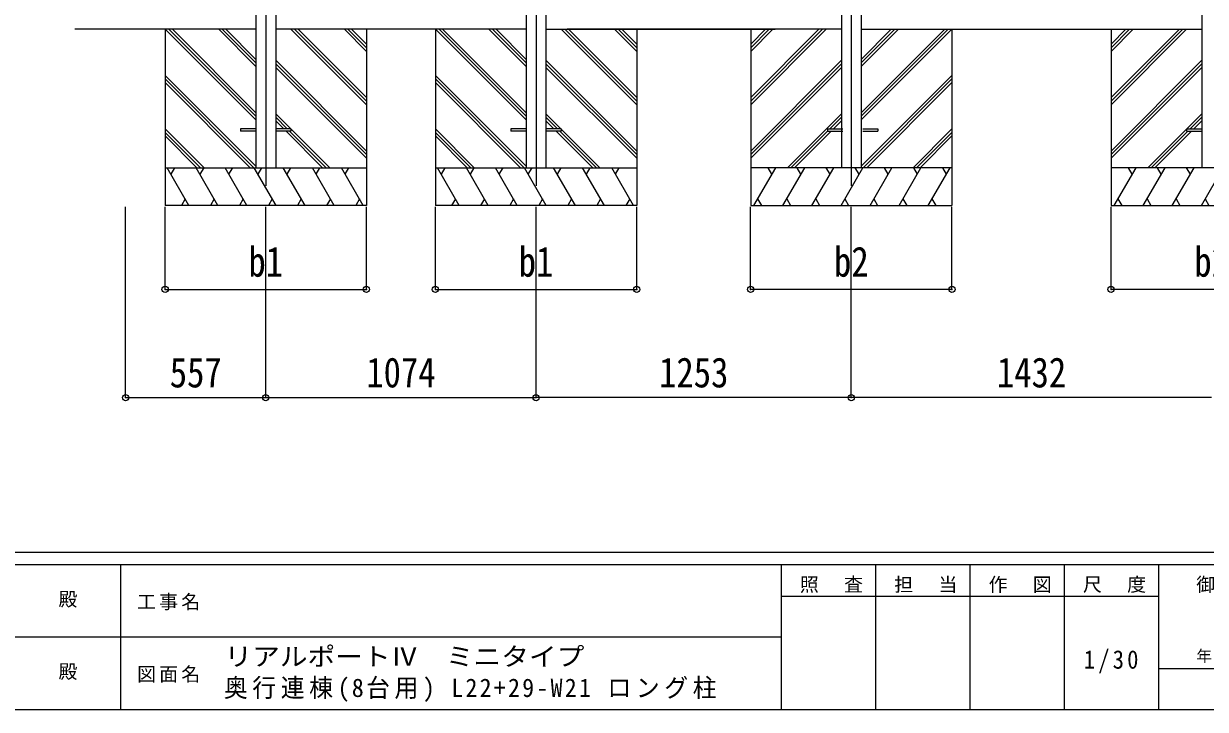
# Model space of a CAD drawing. Units: millimetres at full size. Extents: x -6988 to 7066, y -4877 to 4823.
# Drawn here: x -720 to 3976, y -4877 to -2153 of the extents above; entities that cross this region are included whole.
import ezdxf
from ezdxf.enums import TextEntityAlignment as Align

# ---------------------------------------------------------------- set-up
doc = ezdxf.new("R2010")
doc.units = ezdxf.units.MM
doc.header["$LTSCALE"] = 25
doc.header["$PDMODE"] = 32
doc.header["$PDSIZE"] = 25
for name, color, linetype, lineweight in [('0-0_0', 7, 'Continuous', 9), ('0-1_本体', 4, 'Continuous', 9), ('0-2_部品', 7, 'Continuous', 9), ('0-8_PARTS2', 2, 'Continuous', 9), ('0-A_寸法', 6, 'Continuous', 9), ('F-0_240', 7, 'Continuous', 9)]:
    doc.layers.add(name, color=color, linetype=linetype, lineweight=lineweight)
doc.styles.add('ＭＳ ゴシック', font='')
doc.styles.get('ＭＳ ゴシック').set_extended_font_data('MS Gothic')

msp = doc.modelspace()

# ---------------------------------------------------------------- linework, layer by layer
at = {"layer": '0-0_0'}
for p, q in [((202.66, -2175.32), (-516.95, -2175.32)), ((-157.94, -2175.32), (-157.94, -2875.32)), ((202.66, -2535.18), (-157.21, -2175.32)), ((202.66, -2521.04), (-143.06, -2175.32)), ((202.66, -2506.9), (-128.92, -2175.32)), ((202.66, -2323.05), (54.93, -2175.32)), ((202.66, -2308.91), (69.07, -2175.32)), ((202.66, -2294.77), (83.21, -2175.32)), ((1276.66, -2175.32), (281.66, -2175.32)), ((642.06, -2475.1), (342.27, -2175.32)), ((642.06, -2460.96), (356.41, -2175.32)), ((642.06, -2446.82), (370.55, -2175.32)), ((642.06, -2262.97), (554.4, -2175.32)), ((642.06, -2248.83), (568.55, -2175.32)), ((642.06, -2234.69), (582.69, -2175.32)), ((642.06, -2175.32), (642.06, -2875.32)), ((916.06, -2175.32), (916.06, -2875.32)), ((1276.66, -2535.18), (916.79, -2175.32)), ((1276.66, -2521.04), (930.94, -2175.32)), ((1276.66, -2506.9), (945.08, -2175.32)), ((1276.66, -2323.05), (1128.93, -2175.32)), ((1276.66, -2308.91), (1143.07, -2175.32)), ((1276.66, -2294.77), (1157.21, -2175.32)), ((1355.66, -2175.32), (2266.74, -2175.32)), ((1716.06, -2475.1), (1416.27, -2175.32)), ((1716.06, -2460.96), (1430.41, -2175.32)), ((2350.45, -2175.32), (1439.38, -2175.32)), ((1716.06, -2446.82), (1444.55, -2175.32)), ((1716.06, -2262.97), (1628.4, -2175.32)), ((1716.06, -2248.83), (1642.55, -2175.32)), ((1716.06, -2234.69), (1656.69, -2175.32)), ((1716.06, -2175.32), (1716.06, -2875.32)), ((2529.56, -2175.31), (1976.48, -2175.31)), ((2169.16, -2175.31), (2169.16, -2875.31)), ((2169.16, -2446.81), (2440.66, -2175.31)), ((2169.16, -2460.95), (2454.81, -2175.31)), ((2169.16, -2475.09), (2468.95, -2175.31)), ((2169.16, -2234.68), (2228.53, -2175.31)), ((2169.16, -2248.82), (2242.67, -2175.31)), ((2169.16, -2262.96), (2256.82, -2175.31)), ((2608.56, -2175.31), (3961.56, -2175.31)), ((2608.56, -2535.17), (2968.42, -2175.31)), ((2608.56, -2506.89), (2940.14, -2175.31)), ((2608.56, -2521.03), (2954.28, -2175.31)), ((2608.56, -2323.04), (2756.29, -2175.31)), ((2608.56, -2308.9), (2742.15, -2175.31)), ((2608.56, -2294.76), (2728.01, -2175.31)), ((2969.16, -2175.31), (2969.16, -2875.31)), ((3601.16, -2175.31), (3601.16, -2875.31)), ((3601.16, -2446.81), (3872.66, -2175.31)), ((3601.16, -2460.95), (3886.81, -2175.31)), ((3601.16, -2475.09), (3900.95, -2175.31)), ((3601.16, -2234.68), (3660.53, -2175.31)), ((3601.16, -2248.82), (3674.67, -2175.31)), ((3601.16, -2262.96), (3688.82, -2175.31)), ((642.06, -2658.95), (281.66, -2298.55)), ((1716.06, -2658.95), (1355.66, -2298.55)), ((2169.16, -2658.94), (2529.56, -2298.55)), ((3601.16, -2658.94), (3961.56, -2298.55)), ((642.06, -2673.09), (281.66, -2312.7)), ((642.06, -2687.23), (281.66, -2326.84)), ((1716.06, -2673.09), (1355.66, -2312.7)), ((1716.06, -2687.23), (1355.66, -2326.84)), ((2169.16, -2673.08), (2529.56, -2312.69)), ((2169.16, -2687.23), (2529.56, -2326.83)), ((3601.16, -2673.08), (3961.56, -2312.69)), ((3601.16, -2687.23), (3961.56, -2326.83)), ((202.66, -2719.03), (-157.94, -2358.43)), ((194.81, -2725.32), (-157.94, -2372.57)), ((180.66, -2725.32), (-157.94, -2386.71)), ((1276.66, -2719.03), (916.06, -2358.43)), ((1268.81, -2725.32), (916.06, -2372.57)), ((1254.66, -2725.32), (916.06, -2386.71)), ((2608.56, -2719.02), (2969.16, -2358.42)), ((2616.41, -2725.31), (2969.16, -2372.56)), ((2630.55, -2725.31), (2969.16, -2386.7)), ((496.29, -2725.32), (281.66, -2510.69)), ((327.65, -2570.82), (281.66, -2524.83)), ((1570.29, -2725.32), (1355.66, -2510.69)), ((1401.65, -2570.82), (1355.66, -2524.83)), ((2314.93, -2725.31), (2529.56, -2510.68)), ((2483.57, -2570.81), (2529.56, -2524.82)), ((3746.93, -2725.31), (3961.56, -2510.68)), ((3915.57, -2570.81), (3961.56, -2524.82)), ((-3.18, -2725.32), (-157.94, -2570.56)), ((313.51, -2570.82), (281.66, -2538.97)), ((468.01, -2725.32), (322.51, -2579.82)), ((482.15, -2725.32), (336.65, -2579.82)), ((1070.82, -2725.32), (916.06, -2570.56)), ((1387.51, -2570.82), (1355.66, -2538.97)), ((1542.01, -2725.32), (1396.51, -2579.82)), ((1556.15, -2725.32), (1410.65, -2579.82)), ((2329.07, -2725.31), (2474.57, -2579.81)), ((2343.21, -2725.31), (2488.71, -2579.81)), ((2497.71, -2570.81), (2529.56, -2538.96)), ((2814.4, -2725.31), (2969.16, -2570.55)), ((3761.07, -2725.31), (3906.57, -2579.81)), ((3775.21, -2725.31), (3920.71, -2579.81)), ((3929.71, -2570.81), (3961.56, -2538.96)), ((-17.33, -2725.32), (-157.94, -2584.7)), ((-31.47, -2725.32), (-157.94, -2598.84)), ((1056.67, -2725.32), (916.06, -2584.7)), ((1042.53, -2725.32), (916.06, -2598.84)), ((2828.54, -2725.31), (2969.16, -2584.69)), ((2842.69, -2725.31), (2969.16, -2598.83)), ((-157.94, -2725.32), (642.06, -2725.32)), ((-63.47, -2875.32), (-150.07, -2725.32)), ((-120.07, -2725.32), (-135.07, -2751.3)), ((52, -2875.32), (-34.6, -2725.32)), ((-4.6, -2725.32), (-19.6, -2751.3)), ((167.47, -2875.32), (80.87, -2725.32)), ((95.87, -2751.3), (110.87, -2725.32)), ((282.94, -2875.32), (196.34, -2725.32)), ((211.34, -2751.3), (226.34, -2725.31)), ((398.41, -2875.32), (311.81, -2725.32)), ((326.81, -2751.3), (341.81, -2725.32)), ((513.88, -2875.32), (427.28, -2725.32)), ((442.28, -2751.3), (457.28, -2725.32)), ((629.35, -2875.32), (542.75, -2725.32)), ((557.75, -2751.3), (572.75, -2725.32)), ((916.06, -2725.32), (1716.06, -2725.32)), ((1010.53, -2875.32), (923.93, -2725.32)), ((953.93, -2725.32), (938.93, -2751.3)), ((1126, -2875.32), (1039.4, -2725.32)), ((1069.4, -2725.32), (1054.4, -2751.3)), ((1241.47, -2875.32), (1154.87, -2725.32)), ((1169.87, -2751.3), (1184.87, -2725.32)), ((1356.94, -2875.32), (1270.34, -2725.32)), ((1285.34, -2751.3), (1300.34, -2725.31)), ((1472.41, -2875.32), (1385.81, -2725.32)), ((1400.81, -2751.3), (1415.81, -2725.32)), ((1587.88, -2875.32), (1501.28, -2725.32)), ((1516.28, -2751.3), (1531.28, -2725.32)), ((1703.35, -2875.32), (1616.75, -2725.32)), ((1631.75, -2751.3), (1646.75, -2725.32)), ((2969.16, -2725.31), (2169.16, -2725.31)), ((2181.87, -2875.31), (2268.47, -2725.31)), ((2253.47, -2751.29), (2238.47, -2725.31)), ((2297.34, -2875.31), (2383.94, -2725.31)), ((2368.94, -2751.29), (2353.94, -2725.31)), ((2412.81, -2875.31), (2499.41, -2725.31)), ((2484.41, -2751.29), (2469.41, -2725.31)), ((2528.28, -2875.31), (2614.88, -2725.31)), ((2599.88, -2751.29), (2584.88, -2725.31)), ((2643.75, -2875.31), (2730.35, -2725.31)), ((2715.35, -2751.29), (2700.35, -2725.31)), ((2759.22, -2875.31), (2845.82, -2725.31)), ((2815.82, -2725.31), (2830.82, -2751.29)), ((2874.69, -2875.31), (2961.29, -2725.31)), ((2931.29, -2725.31), (2946.29, -2751.29)), ((4401.16, -2725.31), (3601.16, -2725.31)), ((3613.87, -2875.31), (3700.47, -2725.31)), ((3685.47, -2751.29), (3670.47, -2725.31)), ((3729.34, -2875.31), (3815.94, -2725.31)), ((3800.94, -2751.29), (3785.94, -2725.31)), ((3844.81, -2875.31), (3931.41, -2725.31)), ((3916.41, -2751.29), (3901.41, -2725.31)), ((3960.28, -2875.31), (4046.88, -2725.31)), ((-78.47, -2849.34), (-93.46, -2875.32)), ((37, -2849.34), (22.01, -2875.32)), ((152.47, -2849.34), (137.48, -2875.32)), ((267.94, -2849.34), (252.94, -2875.32)), ((383.41, -2849.34), (368.41, -2875.32)), ((498.88, -2849.34), (483.89, -2875.32)), ((614.35, -2849.34), (599.36, -2875.32)), ((995.53, -2849.34), (980.54, -2875.32)), ((1111, -2849.34), (1096.01, -2875.32)), ((1226.47, -2849.34), (1211.48, -2875.32)), ((1341.94, -2849.34), (1326.94, -2875.32)), ((1457.41, -2849.34), (1442.41, -2875.32)), ((1572.88, -2849.34), (1557.89, -2875.32)), ((1688.35, -2849.34), (1673.36, -2875.32)), ((2196.86, -2849.33), (2211.86, -2875.31)), ((2312.33, -2849.33), (2327.33, -2875.31)), ((2427.8, -2849.33), (2442.8, -2875.31)), ((2543.27, -2849.33), (2558.27, -2875.31)), ((2658.74, -2849.33), (2673.74, -2875.31)), ((2774.21, -2849.33), (2789.21, -2875.31)), ((2889.68, -2849.33), (2904.68, -2875.31)), ((3628.86, -2849.33), (3643.86, -2875.31)), ((3744.33, -2849.33), (3759.33, -2875.31)), ((3859.8, -2849.33), (3874.8, -2875.31)), ((3975.27, -2849.33), (3990.27, -2875.31)), ((642.06, -2875.32), (-157.94, -2875.32)), ((1716.06, -2875.32), (916.06, -2875.32)), ((2169.16, -2875.31), (2969.16, -2875.31)), ((3601.16, -2875.31), (4401.16, -2875.31))]:
    msp.add_line(p, q, dxfattribs=at)
at = {"layer": '0-1_本体'}
for p, q in [((202.66, -2000.32), (202.66, -2725.32)), ((281.66, -2000.32), (281.66, -2725.32)), ((1276.66, -2000.32), (1276.66, -2725.32)), ((1355.66, -2000.32), (1355.66, -2725.32)), ((2529.66, -2000.31), (2529.66, -2725.31)), ((2608.66, -2000.31), (2608.66, -2725.31)), ((3961.56, -2000.31), (3961.56, -2725.31)), ((2474.96, -2570.81), (2474.96, -2579.81)), ((2474.96, -2570.81), (2535.36, -2570.81)), ((2474.96, -2579.81), (2535.36, -2579.81)), ((2614.36, -2570.81), (2674.96, -2570.81)), ((2614.36, -2579.81), (2674.96, -2579.81)), ((2674.96, -2570.81), (2674.96, -2579.81)), ((3901.16, -2570.81), (3901.16, -2579.81)), ((3901.16, -2570.81), (3961.56, -2570.81)), ((3901.16, -2579.81), (3961.56, -2579.81))]:
    msp.add_line(p, q, dxfattribs=at)
at = {"layer": '0-2_部品', "color": 4}
for p, q in [((142.06, -2570.82), (142.06, -2579.82)), ((202.66, -2570.82), (142.06, -2570.82)), ((202.66, -2579.82), (142.06, -2579.82)), ((342.06, -2570.82), (281.66, -2570.82)), ((342.06, -2579.82), (281.66, -2579.82)), ((342.06, -2570.82), (342.06, -2579.82)), ((1276.66, -2570.82), (1216.06, -2570.82)), ((1216.06, -2570.82), (1216.06, -2579.82)), ((1276.66, -2579.82), (1216.06, -2579.82)), ((1416.06, -2570.82), (1355.66, -2570.82)), ((1416.06, -2579.82), (1355.66, -2579.82)), ((1416.06, -2570.82), (1416.06, -2579.82))]:
    msp.add_line(p, q, dxfattribs=at)
at = {"layer": '0-8_PARTS2'}
for p, q in [((242.16, 866.85), (242.16, -2796.61)), ((1316.16, 866.85), (1316.16, -2796.61)), ((2569.06, 866.86), (2569.06, -2796.6))]:
    msp.add_line(p, q, dxfattribs=at)
at = {"layer": '0-A_寸法'}
for p, q in [((-314.94, -3638.77), (-314.94, -2881.18)), ((-157.94, -3208.63), (-157.94, -2881.18)), ((242.06, -3638.77), (242.06, -2881.18)), ((642.06, -3208.63), (642.06, -2881.18)), ((916.06, -3208.63), (916.06, -2881.18)), ((1316.06, -3638.77), (1316.06, -2881.18)), ((1716.06, -3208.63), (1716.06, -2881.18)), ((2169.06, -3208.63), (2169.06, -2881.17)), ((2569.06, -3638.76), (2569.06, -2881.17)), ((2969.06, -3208.63), (2969.06, -2881.17)), ((3601.16, -3208.63), (3601.16, -2881.17)), ((-157.94, -3208.63), (642.06, -3208.63)), ((916.06, -3208.63), (1716.06, -3208.63)), ((2969.06, -3208.63), (2169.06, -3208.63)), ((4401.16, -3208.63), (3601.16, -3208.63)), ((-314.94, -3638.77), (242.06, -3638.77)), ((242.06, -3638.77), (1316.06, -3638.77)), ((2569.06, -3638.76), (1316.06, -3638.76)), ((4001.06, -3638.76), (2569.06, -3638.76))]:
    msp.add_line(p, q, dxfattribs=at)
for p in [(-157.94, -3208.63), (642.06, -3208.63), (916.06, -3208.63), (1716.06, -3208.63), (2169.06, -3208.63), (2969.06, -3208.63), (3601.16, -3208.63), (-314.94, -3638.77), (242.06, -3638.77), (1316.06, -3638.77), (2569.06, -3638.76)]:
    msp.add_point(p, dxfattribs=at)
at = {"layer": 'F-0_240', "color": 5}
for p, q in [((-6987.88, -4252.21), (6712.12, -4252.21)), ((-6987.88, -4302.21), (4489.82, -4302.21)), ((-335.18, -4302.21), (-335.18, -4877.21)), ((2289.82, -4302.21), (2289.82, -4877.21)), ((2664.82, -4302.21), (2664.82, -4877.21)), ((3039.82, -4302.21), (3039.82, -4877.21)), ((3414.82, -4302.21), (3414.82, -4877.21)), ((3789.82, -4302.21), (3789.82, -4877.21)), ((2289.82, -4427.21), (3789.82, -4427.21)), ((-2835.18, -4589.71), (2289.82, -4589.71)), ((3789.82, -4714.71), (4489.82, -4714.71)), ((-6987.88, -4877.21), (6712.12, -4877.21))]:
    msp.add_line(p, q, dxfattribs=at)

# ---------------------------------------------------------------- texts
at = {"layer": '0-A_寸法', "color": 7, "style": 'ＭＳ ゴシック', "width": 0.85}
for s, p in [('b1', (173.31, -3193.63)), ('b1', (1247.31, -3193.63)), ('b2', (2500.41, -3193.63)), ('b2', (3932.31, -3193.63)), ('557', (-139.57, -3633.77)), ('1074', (641.56, -3633.77)), ('1253', (1805.06, -3633.76)), ('1432', (3147.56, -3633.76))]:
    msp.add_text(s, height=119.1, dxfattribs=at).set_placement(p, align=Align.BOTTOM_LEFT)
at = {"layer": 'F-0_240', "style": 'ＭＳ ゴシック'}
for s, height, p in [('殿', 54.99, (-581.6, -4483.46)), ('年\u3000\u3000月\u3000\u3000日', 45.82, (3939.83, -4702.21)), ('殿', 54.99, (-581.6, -4770.96))]:
    msp.add_text(s, height=height, dxfattribs=at).set_placement(p, align=Align.BOTTOM_LEFT)
at = {"layer": 'F-0_240', "style": 'ＭＳ ゴシック', "width": 1.1}
msp.add_text('リアルポートⅣ\u3000ミニタイプ', height=73.31, dxfattribs=at).set_placement((78.1, -4725.87), align=Align.BOTTOM_LEFT)
at = {"layer": 'F-0_240', "attachment_point": 7, "style": 'ＭＳ ゴシック'}
for s, insert, char_height in [('\\T1.17;照\u3000査', (2364.83, -4414.71), 54.99), ('\\T1.17;担\u3000当', (2739.83, -4414.71), 54.99), ('\\T1.17;作\u3000図', (3114.82, -4414.71), 54.99), ('\\T1.17;尺\u3000度', (3489.83, -4414.71), 54.99), ('\\T1.17;御受領印', (3939.82, -4414.71), 54.99), ('\\T1.17;工事名', (-269.26, -4483.46), 54.99), ('\\T1.28;\\W0.9;1/30', (3492.95, -4733.46), 73.31), ('\\T1.17;図面名', (-269.26, -4770.96), 54.99), ('\\T1.19;\\W0.95;奥行連棟(8台用)\\~L22+29-W21\\~ロング柱', (75.55, -4847.54), 73.31)]:
    msp.add_mtext(s, dxfattribs=dict(at, insert=insert, char_height=char_height))

doc.saveas('drawing.dxf')
